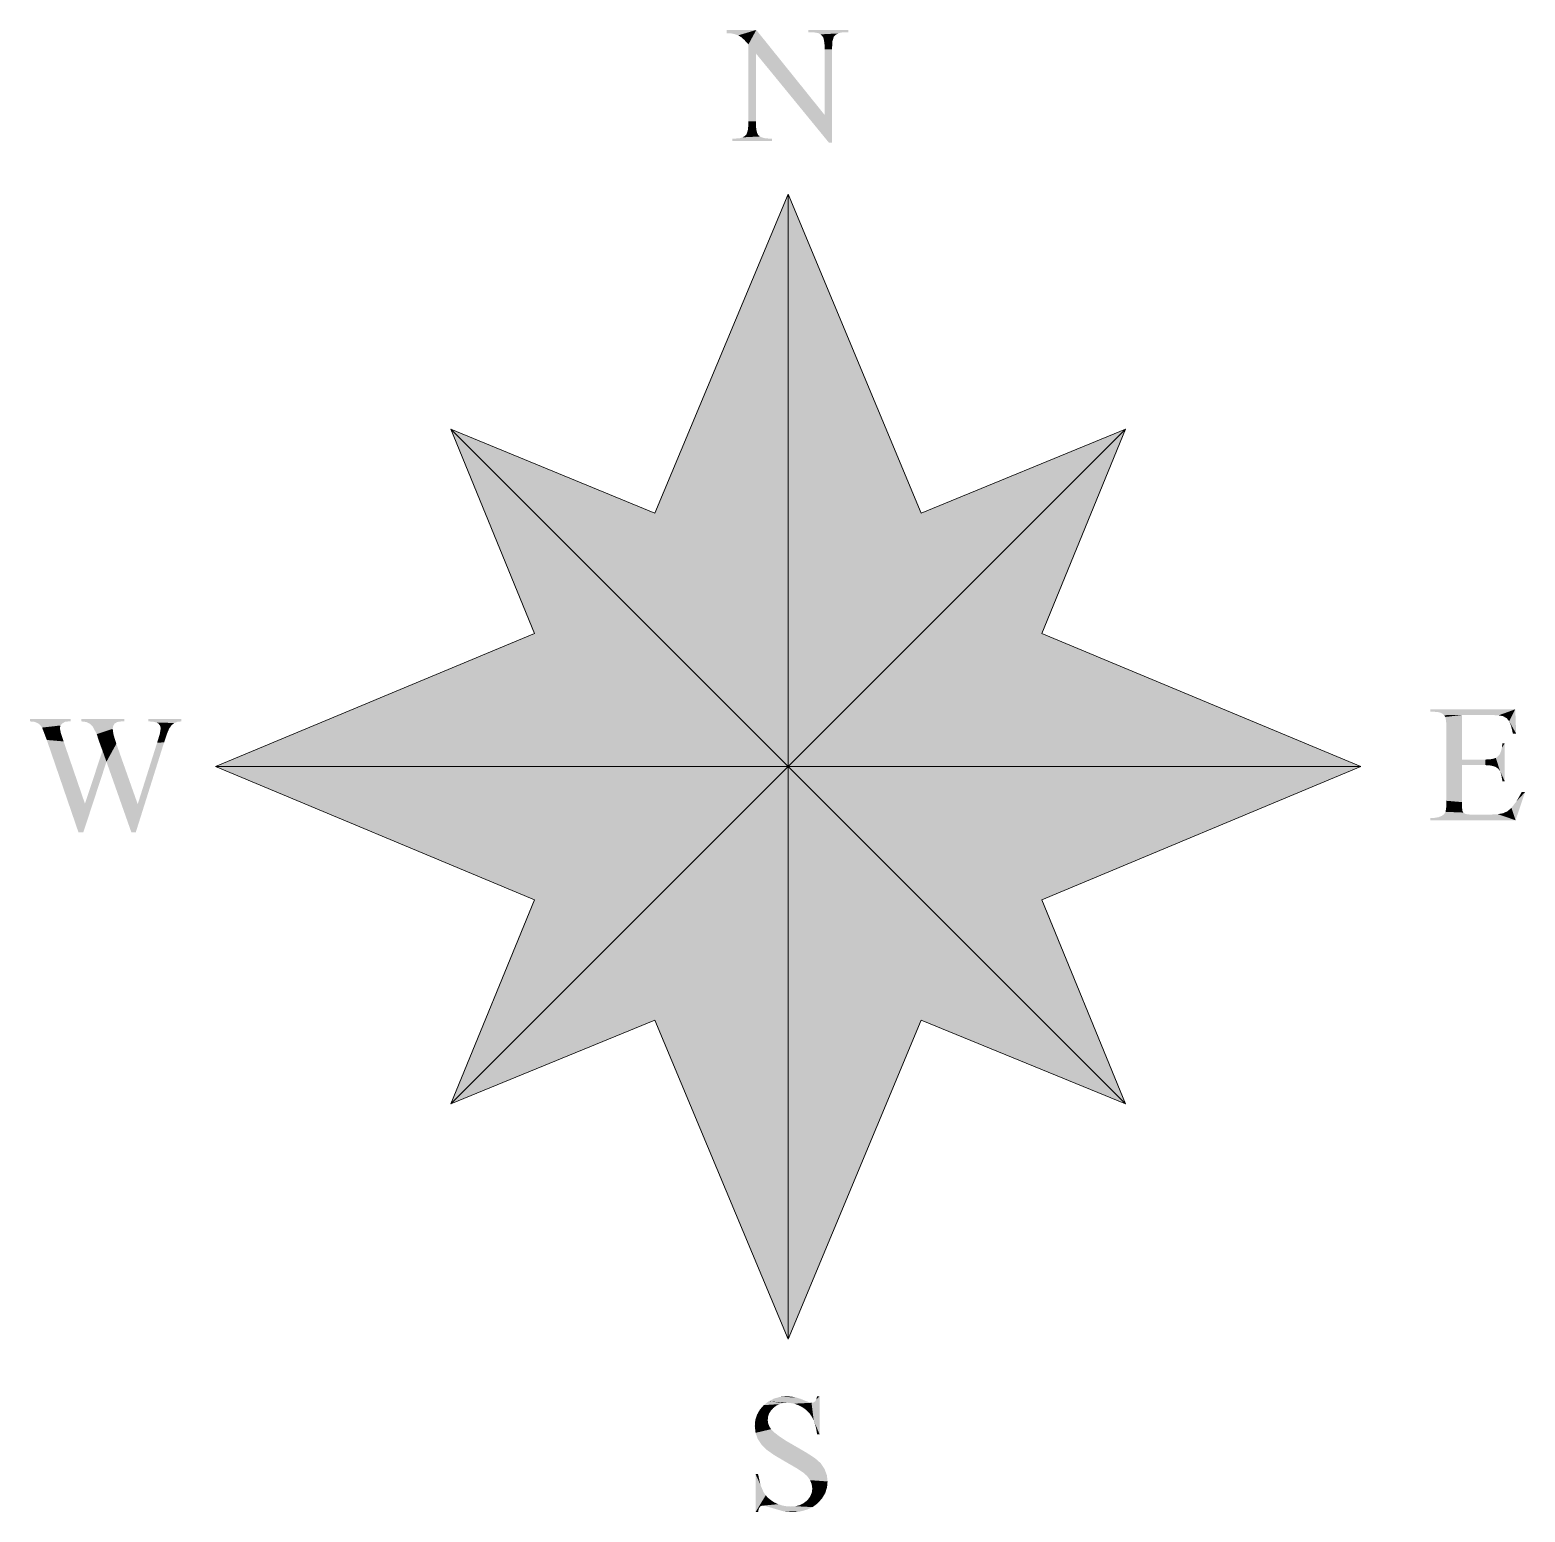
# Model space of a CAD drawing. Header units: feet. Extents: x -0.51 to 0.5, y -0.51 to 0.5.
import ezdxf

# ---------------------------------------------------------------- set-up
doc = ezdxf.new("R2010")
doc.units = ezdxf.units.FT
doc.header["$LTSCALE"] = 0.01
doc.header["$MEASUREMENT"] = 0
doc.layers.get('0').update_dxf_attribs({"color": 4, "lineweight": 20})

msp = doc.modelspace()

# ---------------------------------------------------------------- linework, layer by layer
at = {"color": 0}
for p, q in [((0, 0.3886), (0.0904, 0.1721)), ((0, 0), (0, 0.3886)), ((-0.229, 0.229), (-0.0904, 0.1721)), ((0, 0), (-0.229, 0.229)), ((0, 0), (0.229, 0.229)), ((0.229, 0.229), (0.1721, 0.0904)), ((-0.3886, 0), (-0.1721, 0.0904)), ((0, 0), (-0.3886, 0)), ((0, 0), (-0.229, -0.229)), ((0, 0), (0.3886, 0)), ((0, 0), (0.229, -0.229)), ((0, 0), (0, -0.3886)), ((0.3886, 0), (0.1721, -0.0904)), ((-0.229, -0.229), (-0.1721, -0.0904)), ((0, -0.3886), (-0.0904, -0.1721)), ((0.229, -0.229), (0.0904, -0.1721))]:
    msp.add_line(p, q, dxfattribs=at)
at = {"color": 7, "flags": 128}
msp.add_lwpolyline([(-0.3886, 0), (-0.1721, 0.0904), (-0.229, 0.229), (-0.0904, 0.1721), (0, 0.3886), (0.0904, 0.1721), (0.229, 0.229), (0.1721, 0.0904), (0.3886, 0), (0.1721, -0.0904), (0.229, -0.229), (0.0904, -0.1721), (0, -0.3886), (-0.0904, -0.1721), (-0.229, -0.229), (-0.1721, -0.0904)], close=True, dxfattribs=at)
at = {"color": 0}
for points in [[(-0.0417, 0.4978), (-0.0216, 0.5), (-0.0417, 0.5)], [(-0.0216, 0.5), (-0.0417, 0.4978), (-0.0388, 0.4977)], [(-0.0216, 0.5), (-0.0388, 0.4977), (-0.0368, 0.4973)], [(-0.0216, 0.5), (-0.0368, 0.4973), (-0.0339, 0.4963)], [(-0.0216, 0.5), (-0.0339, 0.4963), (-0.0318, 0.4951)], [(-0.0216, 0.5), (-0.0318, 0.4951), (-0.0297, 0.4932)], [(-0.0216, 0.5), (-0.0297, 0.4932), (-0.0269, 0.4902)], [(-0.0216, 0.5), (-0.0269, 0.4902), (-0.0219, 0.4841)], [(-0.0216, 0.5), (-0.0219, 0.4841), (0.0248, 0.4423)], [(0.0408, 0.4984), (0.0408, 0.5), (0.0138, 0.5)], [(0.0138, 0.5), (0.038, 0.4984), (0.0408, 0.4984)], [(0.0138, 0.5), (0.0138, 0.4984), (0.038, 0.4984)], [(0.038, 0.4984), (0.0138, 0.4984), (0.0165, 0.4984)], [(0.0165, 0.4984), (0.0187, 0.4982), (0.0358, 0.4982)], [(0.038, 0.4984), (0.0165, 0.4984), (0.0358, 0.4982)], [(0.0187, 0.4982), (0.0205, 0.4978), (0.0358, 0.4982)], [(0.0358, 0.4982), (0.0205, 0.4978), (0.0338, 0.4976)], [(0.0205, 0.4978), (0.022, 0.497), (0.0338, 0.4976)], [(0.0338, 0.4976), (0.022, 0.497), (0.0323, 0.4967)], [(-0.0269, 0.4902), (-0.0269, 0.4379), (-0.0219, 0.4841)], [(0.022, 0.497), (0.0232, 0.4959), (0.0323, 0.4967)], [(0.0323, 0.4967), (0.0232, 0.4959), (0.031, 0.4953)], [(0.0232, 0.4959), (0.0239, 0.4947), (0.031, 0.4953)], [(0.031, 0.4953), (0.0239, 0.4947), (0.0301, 0.4923)], [(0.0239, 0.4947), (0.0244, 0.4927), (0.0301, 0.4923)], [(0.0244, 0.4927), (0.0247, 0.4902), (0.0301, 0.4923)], [(0.0301, 0.4923), (0.0247, 0.4902), (0.0298, 0.4869)], [(0.0247, 0.4902), (0.0248, 0.4869), (0.0298, 0.4869)], [(-0.0219, 0.4841), (-0.0269, 0.4379), (-0.0219, 0.4379)], [(-0.0219, 0.4841), (0.0277, 0.4235), (0.0248, 0.4423)], [(0.0248, 0.4869), (0.0248, 0.4423), (0.0298, 0.4235)], [(0.0298, 0.4869), (0.0248, 0.4869), (0.0298, 0.4235)], [(-0.0269, 0.4379), (-0.0272, 0.4325), (-0.0218, 0.4346)], [(-0.0219, 0.4379), (-0.0269, 0.4379), (-0.0218, 0.4346)], [(0.0248, 0.4423), (0.0277, 0.4235), (0.0298, 0.4235)], [(-0.0379, 0.4263), (-0.0379, 0.4247), (-0.0109, 0.4247)], [(-0.0109, 0.4247), (-0.0352, 0.4263), (-0.0379, 0.4263)], [(-0.0158, 0.4265), (-0.0352, 0.4263), (-0.0136, 0.4263)], [(-0.0328, 0.4265), (-0.0352, 0.4263), (-0.0158, 0.4265)], [(-0.0109, 0.4263), (-0.0352, 0.4263), (-0.0109, 0.4247)], [(-0.0352, 0.4263), (-0.0109, 0.4263), (-0.0136, 0.4263)], [(-0.0309, 0.4271), (-0.0328, 0.4265), (-0.0176, 0.427)], [(-0.0176, 0.427), (-0.0328, 0.4265), (-0.0158, 0.4265)], [(-0.0293, 0.428), (-0.0309, 0.4271), (-0.0191, 0.4277)], [(-0.0191, 0.4277), (-0.0309, 0.4271), (-0.0176, 0.427)], [(-0.0281, 0.4294), (-0.0293, 0.428), (-0.0204, 0.4288)], [(-0.0204, 0.4288), (-0.0293, 0.428), (-0.0191, 0.4277)], [(-0.0272, 0.4325), (-0.0281, 0.4294), (-0.0215, 0.432)], [(-0.0215, 0.432), (-0.0281, 0.4294), (-0.021, 0.43)], [(-0.021, 0.43), (-0.0281, 0.4294), (-0.0204, 0.4288)], [(-0.0218, 0.4346), (-0.0272, 0.4325), (-0.0215, 0.432)], [(-0.4868, 0.0307), (-0.4868, 0.0323), (-0.5146, 0.0323)], [(-0.5146, 0.0323), (-0.4881, 0.0307), (-0.4868, 0.0307)], [(-0.5146, 0.0323), (-0.5146, 0.0307), (-0.4881, 0.0307)], [(-0.5146, 0.0307), (-0.5116, 0.0304), (-0.4907, 0.0304)], [(-0.4881, 0.0307), (-0.5146, 0.0307), (-0.4907, 0.0304)], [(-0.4504, 0.0307), (-0.4504, 0.0323), (-0.4797, 0.0323)], [(-0.4797, 0.0323), (-0.4524, 0.0307), (-0.4504, 0.0307)], [(-0.4797, 0.0323), (-0.4797, 0.0307), (-0.4524, 0.0307)], [(-0.4797, 0.0307), (-0.4764, 0.0303), (-0.4551, 0.0303)], [(-0.4524, 0.0307), (-0.4797, 0.0307), (-0.4551, 0.0303)], [(-0.4118, 0.0307), (-0.4118, 0.0323), (-0.4341, 0.0323)], [(-0.4341, 0.0323), (-0.4341, 0.0307), (-0.4118, 0.0307)], [(-0.4341, 0.0307), (-0.4311, 0.0305), (-0.4144, 0.0304)], [(-0.4118, 0.0307), (-0.4341, 0.0307), (-0.4144, 0.0304)], [(-0.4311, 0.0305), (-0.4286, 0.0299), (-0.4144, 0.0304)], [(0.4358, 0.0372), (0.4935, 0.0389), (0.4358, 0.0389)], [(0.4935, 0.0389), (0.4358, 0.0372), (0.4386, 0.0372)], [(0.4935, 0.0389), (0.4386, 0.0372), (0.4822, 0.0348)], [(0.4386, 0.0372), (0.4408, 0.0371), (0.4822, 0.0348)], [(0.4408, 0.0371), (0.4426, 0.0366), (0.4822, 0.0348)], [(0.4426, 0.0366), (0.4441, 0.0359), (0.4573, 0.035)], [(0.4426, 0.0366), (0.4573, 0.035), (0.4775, 0.035)], [(0.4426, 0.0366), (0.4775, 0.035), (0.4822, 0.0348)], [(0.4441, 0.0359), (0.4453, 0.0349), (0.4573, 0.035)], [(0.4573, 0.035), (0.4453, 0.0349), (0.446, 0.0337)], [(0.4573, 0.035), (0.446, 0.0337), (0.4573, 0.0048)], [(0.446, 0.0337), (0.4464, 0.0318), (0.4573, 0.0048)], [(0.4464, 0.0318), (0.4467, 0.0291), (0.4573, 0.0048)], [(0.4935, 0.0389), (0.4822, 0.0348), (0.4853, 0.0342)], [(0.4935, 0.0389), (0.4853, 0.0342), (0.4877, 0.0328)], [(0.4935, 0.0389), (0.4877, 0.0328), (0.4894, 0.0307)], [(0.4935, 0.0389), (0.4894, 0.0307), (0.4941, 0.0224)], [(0.4894, 0.0307), (0.4907, 0.0275), (0.4941, 0.0224)], [(-0.5116, 0.0304), (-0.5094, 0.0296), (-0.4907, 0.0304)], [(-0.4907, 0.0304), (-0.5094, 0.0296), (-0.4926, 0.0293)], [(-0.5094, 0.0296), (-0.5076, 0.0283), (-0.4926, 0.0293)], [(-0.4926, 0.0293), (-0.5076, 0.0283), (-0.4938, 0.0279)], [(-0.5076, 0.0283), (-0.5063, 0.0265), (-0.4938, 0.0279)], [(-0.4938, 0.0279), (-0.5063, 0.0265), (-0.4942, 0.0261)], [(-0.5063, 0.0265), (-0.5031, 0.0181), (-0.4942, 0.0261)], [(-0.4942, 0.0261), (-0.5031, 0.0181), (-0.4936, 0.0229)], [(-0.4936, 0.0229), (-0.5031, 0.0181), (-0.4917, 0.0171)], [(-0.4764, 0.0303), (-0.4736, 0.0289), (-0.457, 0.0293)], [(-0.4551, 0.0303), (-0.4764, 0.0303), (-0.457, 0.0293)], [(-0.457, 0.0293), (-0.4736, 0.0289), (-0.458, 0.0277)], [(-0.4736, 0.0289), (-0.4718, 0.027), (-0.458, 0.0277)], [(-0.458, 0.0277), (-0.4718, 0.027), (-0.4584, 0.0256)], [(-0.4718, 0.027), (-0.4692, 0.022), (-0.4584, 0.0256)], [(-0.4584, 0.0256), (-0.4692, 0.022), (-0.4578, 0.0216)], [(-0.4692, 0.022), (-0.4675, 0.0168), (-0.4578, 0.0216)], [(-0.4578, 0.0216), (-0.4675, 0.0168), (-0.4559, 0.0155)], [(-0.4144, 0.0304), (-0.4286, 0.0299), (-0.4166, 0.0296)], [(-0.4286, 0.0299), (-0.4275, 0.0293), (-0.4166, 0.0296)], [(-0.4264, 0.0222), (-0.4282, 0.0163), (-0.4235, 0.0164)], [(-0.4166, 0.0296), (-0.4275, 0.0293), (-0.4184, 0.0281)], [(-0.4275, 0.0293), (-0.4266, 0.0283), (-0.4184, 0.0281)], [(-0.4266, 0.0283), (-0.426, 0.0272), (-0.4184, 0.0281)], [(-0.4258, 0.0259), (-0.4264, 0.0222), (-0.4201, 0.0257)], [(-0.4201, 0.0257), (-0.4264, 0.0222), (-0.4215, 0.0223)], [(-0.4215, 0.0223), (-0.4264, 0.0222), (-0.4235, 0.0164)], [(-0.4184, 0.0281), (-0.426, 0.0272), (-0.4201, 0.0257)], [(-0.426, 0.0272), (-0.4258, 0.0259), (-0.4201, 0.0257)], [(0.4467, 0.0291), (0.4468, 0.0257), (0.4573, 0.0048)], [(0.4468, 0.0257), (0.4468, -0.0232), (0.4573, 0.0048)], [(0.4907, 0.0275), (0.4919, 0.0224), (0.4941, 0.0224)], [(-0.5031, 0.0181), (-0.4816, -0.0446), (-0.4917, 0.0171)], [(-0.4917, 0.0171), (-0.4816, -0.0446), (-0.4772, -0.0252)], [(-0.4653, 0.0108), (-0.4772, -0.0252), (-0.4626, 0.0033)], [(-0.4675, 0.0168), (-0.4653, 0.0108), (-0.4559, 0.0155)], [(-0.4559, 0.0155), (-0.4653, 0.0108), (-0.4626, 0.0033)], [(-0.4559, 0.0155), (-0.4626, 0.0033), (-0.4414, -0.0255)], [(-0.4235, 0.0164), (-0.4282, 0.0163), (-0.4427, -0.0446)], [(-0.4282, 0.0163), (-0.4414, -0.0255), (-0.4427, -0.0446)], [(0.4838, 0.0103), (0.4829, 0.0083), (0.4864, -0.01)], [(0.4844, 0.0128), (0.4838, 0.0103), (0.4864, -0.01)], [(0.4844, 0.0128), (0.4864, 0.0158), (0.4848, 0.0158)], [(0.4864, 0.0158), (0.4844, 0.0128), (0.4864, -0.01)], [(-0.4626, 0.0033), (-0.4772, -0.0252), (-0.4783, -0.0446)], [(-0.4626, 0.0033), (-0.4457, -0.0446), (-0.4414, -0.0255)], [(0.4573, 0.0048), (0.4468, -0.0232), (0.4573, 0.001)], [(0.4573, 0.001), (0.4468, -0.0232), (0.4573, -0.0241)], [(0.4573, 0.001), (0.4732, 0.0048), (0.4573, 0.0048)], [(0.4732, 0.0048), (0.4573, 0.001), (0.4732, 0.001)], [(0.4761, 0.0049), (0.4732, 0.0048), (0.4819, -0.0014)], [(0.4732, 0.0048), (0.4732, 0.001), (0.4772, 0.0007)], [(0.4732, 0.0048), (0.4772, 0.0007), (0.48, -0.0001)], [(0.4732, 0.0048), (0.48, -0.0001), (0.4819, -0.0014)], [(0.4784, 0.0053), (0.4761, 0.0049), (0.4819, -0.0014)], [(0.4803, 0.0059), (0.4784, 0.0053), (0.4832, -0.0031)], [(0.4784, 0.0053), (0.4819, -0.0014), (0.4832, -0.0031)], [(0.4816, 0.0068), (0.4803, 0.0059), (0.4864, -0.01)], [(0.4803, 0.0059), (0.4832, -0.0031), (0.4864, -0.01)], [(0.4829, 0.0083), (0.4816, 0.0068), (0.4864, -0.01)], [(0.4832, -0.0031), (0.484, -0.0056), (0.4864, -0.01)], [(0.484, -0.0056), (0.4848, -0.01), (0.4864, -0.01)], [(0.5002, -0.0172), (0.4944, -0.0235), (0.4937, -0.0364)], [(0.4944, -0.0235), (0.5002, -0.0172), (0.4979, -0.0172)], [(-0.4772, -0.0252), (-0.4816, -0.0446), (-0.4783, -0.0446)], [(-0.4414, -0.0255), (-0.4457, -0.0446), (-0.4427, -0.0446)], [(0.4466, -0.0279), (0.4462, -0.0307), (0.4574, -0.0281)], [(0.4574, -0.0281), (0.4462, -0.0307), (0.4577, -0.0302)], [(0.4577, -0.0302), (0.4462, -0.0307), (0.4583, -0.0312)], [(0.4468, -0.0232), (0.4466, -0.0279), (0.4573, -0.0241)], [(0.4573, -0.0241), (0.4466, -0.0279), (0.4574, -0.0281)], [(0.4882, -0.0303), (0.4854, -0.0316), (0.4937, -0.0364)], [(0.4909, -0.028), (0.4882, -0.0303), (0.4937, -0.0364)], [(0.4944, -0.0235), (0.4909, -0.028), (0.4937, -0.0364)], [(0.4358, -0.0348), (0.4358, -0.0364), (0.4937, -0.0364)], [(0.4937, -0.0364), (0.4386, -0.0348), (0.4358, -0.0348)], [(0.4412, -0.0344), (0.4386, -0.0348), (0.4937, -0.0364)], [(0.4437, -0.0334), (0.4412, -0.0344), (0.4937, -0.0364)], [(0.4452, -0.0323), (0.4437, -0.0334), (0.4608, -0.0324)], [(0.4608, -0.0324), (0.4437, -0.0334), (0.4635, -0.0326)], [(0.4635, -0.0326), (0.4437, -0.0334), (0.4937, -0.0364)], [(0.4462, -0.0307), (0.4452, -0.0323), (0.4583, -0.0312)], [(0.4583, -0.0312), (0.4452, -0.0323), (0.4592, -0.0319)], [(0.4592, -0.0319), (0.4452, -0.0323), (0.4608, -0.0324)], [(0.4937, -0.0364), (0.4762, -0.0326), (0.4635, -0.0326)], [(0.4817, -0.0323), (0.4762, -0.0326), (0.4937, -0.0364)], [(0.4854, -0.0316), (0.4817, -0.0323), (0.4937, -0.0364)], [(-0.0165, -0.4334), (-0.0192, -0.4365), (-0.0081, -0.4338)], [(-0.0081, -0.4338), (-0.0192, -0.4365), (-0.0101, -0.4354)], [(-0.0101, -0.4354), (-0.0192, -0.4365), (-0.0117, -0.4372)], [(-0.0132, -0.4308), (-0.0165, -0.4334), (-0.0035, -0.432)], [(-0.0035, -0.432), (-0.0165, -0.4334), (-0.0059, -0.4327)], [(-0.0059, -0.4327), (-0.0165, -0.4334), (-0.0081, -0.4338)], [(-0.0095, -0.4289), (-0.0132, -0.4308), (0.0084, -0.4291)], [(0.0084, -0.4291), (-0.0132, -0.4308), (0.0116, -0.4304)], [(0.0116, -0.4304), (-0.0132, -0.4308), (0.0142, -0.4314)], [(-0.0132, -0.4308), (-0.0007, -0.4318), (0.0142, -0.4314)], [(-0.0132, -0.4308), (-0.0035, -0.432), (-0.0007, -0.4318)], [(-0.0054, -0.4278), (-0.0095, -0.4289), (0.0052, -0.4281)], [(0.0052, -0.4281), (-0.0095, -0.4289), (0.0084, -0.4291)], [(-0.0009, -0.4274), (-0.0054, -0.4278), (0.0021, -0.4276)], [(0.0021, -0.4276), (-0.0054, -0.4278), (0.0052, -0.4281)], [(0.0142, -0.4314), (-0.0007, -0.4318), (0.0159, -0.4318)], [(0.0159, -0.4318), (-0.0007, -0.4318), (0.0018, -0.432)], [(0.0159, -0.4318), (0.0018, -0.432), (0.0042, -0.4324)], [(0.0159, -0.4318), (0.0042, -0.4324), (0.0066, -0.4333)], [(0.0159, -0.4318), (0.0066, -0.4333), (0.009, -0.4344)], [(0.0159, -0.4318), (0.009, -0.4344), (0.0112, -0.4358)], [(0.0159, -0.4318), (0.0112, -0.4358), (0.0131, -0.4375)], [(0.0159, -0.4318), (0.0131, -0.4375), (0.0148, -0.4393)], [(0.0159, -0.4318), (0.0148, -0.4393), (0.0162, -0.4414)], [(0.0172, -0.4316), (0.0159, -0.4318), (0.0214, -0.4533)], [(0.0159, -0.4318), (0.0162, -0.4414), (0.0174, -0.4438)], [(0.0159, -0.4318), (0.0174, -0.4438), (0.0214, -0.4533)], [(0.0183, -0.4309), (0.0172, -0.4316), (0.0214, -0.4533)], [(0.0191, -0.4296), (0.0183, -0.4309), (0.0214, -0.4533)], [(0.0191, -0.4296), (0.0214, -0.4274), (0.0197, -0.4274)], [(0.0214, -0.4274), (0.0191, -0.4296), (0.0214, -0.4533)], [(-0.0223, -0.4436), (-0.0226, -0.4476), (-0.0137, -0.4451)], [(-0.0137, -0.4451), (-0.0226, -0.4476), (-0.0132, -0.4467)], [(-0.0211, -0.4399), (-0.0223, -0.4436), (-0.0136, -0.4412)], [(-0.0136, -0.4412), (-0.0223, -0.4436), (-0.0138, -0.4434)], [(-0.0138, -0.4434), (-0.0223, -0.4436), (-0.0137, -0.4451)], [(-0.0192, -0.4365), (-0.0211, -0.4399), (-0.0117, -0.4372)], [(-0.0117, -0.4372), (-0.0211, -0.4399), (-0.0129, -0.4391)], [(-0.0129, -0.4391), (-0.0211, -0.4399), (-0.0136, -0.4412)], [(0.0174, -0.4438), (0.0184, -0.4466), (0.0214, -0.4533)], [(-0.0132, -0.4467), (-0.0226, -0.4476), (-0.0125, -0.4483)], [(-0.0226, -0.4476), (-0.0221, -0.4522), (-0.0125, -0.4483)], [(-0.0125, -0.4483), (-0.0221, -0.4522), (-0.0115, -0.4497)], [(-0.0115, -0.4497), (-0.0221, -0.4522), (-0.0093, -0.452)], [(-0.0093, -0.452), (-0.0221, -0.4522), (-0.0059, -0.4546)], [(-0.0221, -0.4522), (-0.0206, -0.4563), (-0.0059, -0.4546)], [(-0.0059, -0.4546), (-0.0206, -0.4563), (-0.0014, -0.4576)], [(-0.0206, -0.4563), (-0.0181, -0.4601), (-0.0014, -0.4576)], [(0.0184, -0.4466), (0.0191, -0.4497), (0.0214, -0.4533)], [(0.0191, -0.4497), (0.0197, -0.4533), (0.0214, -0.4533)], [(-0.0014, -0.4576), (-0.0181, -0.4601), (0.0043, -0.4609)], [(-0.0181, -0.4601), (-0.0147, -0.4636), (0.0043, -0.4609)], [(0.0043, -0.4609), (-0.0147, -0.4636), (0.0129, -0.4659)], [(-0.0147, -0.4636), (-0.0093, -0.4674), (0.0129, -0.4659)], [(0.0129, -0.4659), (-0.0093, -0.4674), (0.0185, -0.4696)], [(-0.0093, -0.4674), (-0.0013, -0.4721), (0.0185, -0.4696)], [(0.0185, -0.4696), (-0.0013, -0.4721), (0.0221, -0.4728)], [(-0.0013, -0.4721), (0.0063, -0.4765), (0.0221, -0.4728)], [(0.0221, -0.4728), (0.0063, -0.4765), (0.0247, -0.4767)], [(0.0063, -0.4765), (0.0102, -0.4791), (0.0247, -0.4767)], [(0.0247, -0.4767), (0.0102, -0.4791), (0.0263, -0.4809)], [(-0.0188, -0.4874), (-0.0204, -0.4802), (-0.0221, -0.4802)], [(-0.0221, -0.4802), (-0.0221, -0.506), (-0.0188, -0.4874)], [(0.0102, -0.4791), (0.013, -0.4816), (0.0263, -0.4809)], [(0.0263, -0.4809), (0.013, -0.4816), (0.0268, -0.4852)], [(0.013, -0.4816), (0.0149, -0.4843), (0.0268, -0.4852)], [(0.0149, -0.4843), (0.016, -0.4871), (0.0268, -0.4852)], [(0.0268, -0.4852), (0.016, -0.4871), (0.0264, -0.4893)], [(-0.0188, -0.4874), (-0.0221, -0.506), (-0.0166, -0.4926)], [(-0.0166, -0.4926), (-0.0221, -0.506), (-0.0152, -0.4946)], [(-0.0152, -0.4946), (-0.0221, -0.506), (-0.0192, -0.5025)], [(-0.0152, -0.4946), (-0.0192, -0.5025), (-0.0135, -0.4964)], [(-0.0135, -0.4964), (-0.0192, -0.5025), (-0.0183, -0.5018)], [(-0.0135, -0.4964), (-0.0183, -0.5018), (-0.0115, -0.498)], [(0.0231, -0.4966), (0.0124, -0.4985), (0.0202, -0.4999)], [(0.0142, -0.4966), (0.0124, -0.4985), (0.0231, -0.4966)], [(0.0154, -0.4945), (0.0142, -0.4966), (0.0231, -0.4966)], [(0.0162, -0.4923), (0.0154, -0.4945), (0.0252, -0.4931)], [(0.0252, -0.4931), (0.0154, -0.4945), (0.0231, -0.4966)], [(0.016, -0.4871), (0.0164, -0.4899), (0.0264, -0.4893)], [(0.0164, -0.4899), (0.0162, -0.4923), (0.0252, -0.4931)], [(0.0264, -0.4893), (0.0164, -0.4899), (0.0252, -0.4931)], [(-0.0192, -0.5025), (-0.0221, -0.506), (-0.0199, -0.5038)], [(-0.0199, -0.5038), (-0.0221, -0.506), (-0.0204, -0.506)], [(-0.0115, -0.498), (-0.0183, -0.5018), (-0.0092, -0.4995)], [(-0.0092, -0.4995), (-0.0183, -0.5018), (-0.017, -0.5016)], [(-0.0092, -0.4995), (-0.017, -0.5016), (-0.0067, -0.5006)], [(-0.0067, -0.5006), (-0.017, -0.5016), (-0.004, -0.5015)], [(-0.004, -0.5015), (-0.017, -0.5016), (-0.0013, -0.502)], [(-0.017, -0.5016), (-0.0146, -0.5021), (-0.0013, -0.502)], [(-0.0013, -0.502), (-0.0146, -0.5021), (0.0016, -0.5022)], [(-0.0146, -0.5021), (-0.0102, -0.5034), (0.0016, -0.5022)], [(0.0016, -0.5022), (-0.0102, -0.5034), (0.0167, -0.5026)], [(0.0167, -0.5026), (-0.0102, -0.5034), (0.0126, -0.5044)], [(-0.0102, -0.5034), (-0.003, -0.5055), (0.0126, -0.5044)], [(0.0126, -0.5044), (-0.003, -0.5055), (0.0081, -0.5056)], [(-0.003, -0.5055), (0.0031, -0.506), (0.0081, -0.5056)], [(0.0049, -0.502), (0.0016, -0.5022), (0.0167, -0.5026)], [(0.0078, -0.5013), (0.0049, -0.502), (0.0167, -0.5026)], [(0.0103, -0.5001), (0.0078, -0.5013), (0.0167, -0.5026)], [(0.0124, -0.4985), (0.0103, -0.5001), (0.0202, -0.4999)], [(0.0202, -0.4999), (0.0103, -0.5001), (0.0167, -0.5026)]]:
    msp.add_solid(points, dxfattribs=at)
at = {"color": 7, "true_color": 0xffffff}
for points in [[(0, 0), (0, 0.3886), (-0.1145, 0.1145), (0, 0.3886)], [(-0.229, 0.229), (-0.1145, 0.1145), (-0.229, 0.229), (-0.1721, 0.0904)], [(0.0904, 0.1721), (0.229, 0.229), (0.1145, 0.1145), (0.229, 0.229)], [(0.1145, 0.1145), (0.3886, 0), (0, 0), (0.3886, 0)], [(0, 0), (-0.3886, 0), (-0.1145, -0.1145), (-0.3886, 0)], [(0, 0), (0, -0.3886), (0.1145, -0.1145), (0, -0.3886)], [(0.1145, -0.1145), (0.229, -0.229), (0.1721, -0.0904), (0.229, -0.229)], [(-0.1145, -0.1145), (-0.229, -0.229), (-0.0904, -0.1721), (-0.229, -0.229)]]:
    msp.add_solid(points, dxfattribs=at)
at = {"color": 250}
for points in [[(0, 0.3886), (0.1145, 0.1145), (0, 0)], [(-0.229, 0.229), (-0.1145, 0.1145), (-0.0904, 0.1721)], [(0.229, 0.229), (0.1145, 0.1145), (0.1721, 0.0904)], [(-0.3886, 0), (-0.1145, 0.1145), (0, 0)], [(0, -0.3886), (-0.1145, -0.1145), (0, 0)], [(0.3886, 0), (0.1145, -0.1145), (0, 0)], [(-0.229, -0.229), (-0.1145, -0.1145), (-0.1721, -0.0904)], [(0.229, -0.229), (0.1145, -0.1145), (0.0904, -0.1721)]]:
    msp.add_solid(points, dxfattribs=at)

doc.saveas('drawing.dxf')
